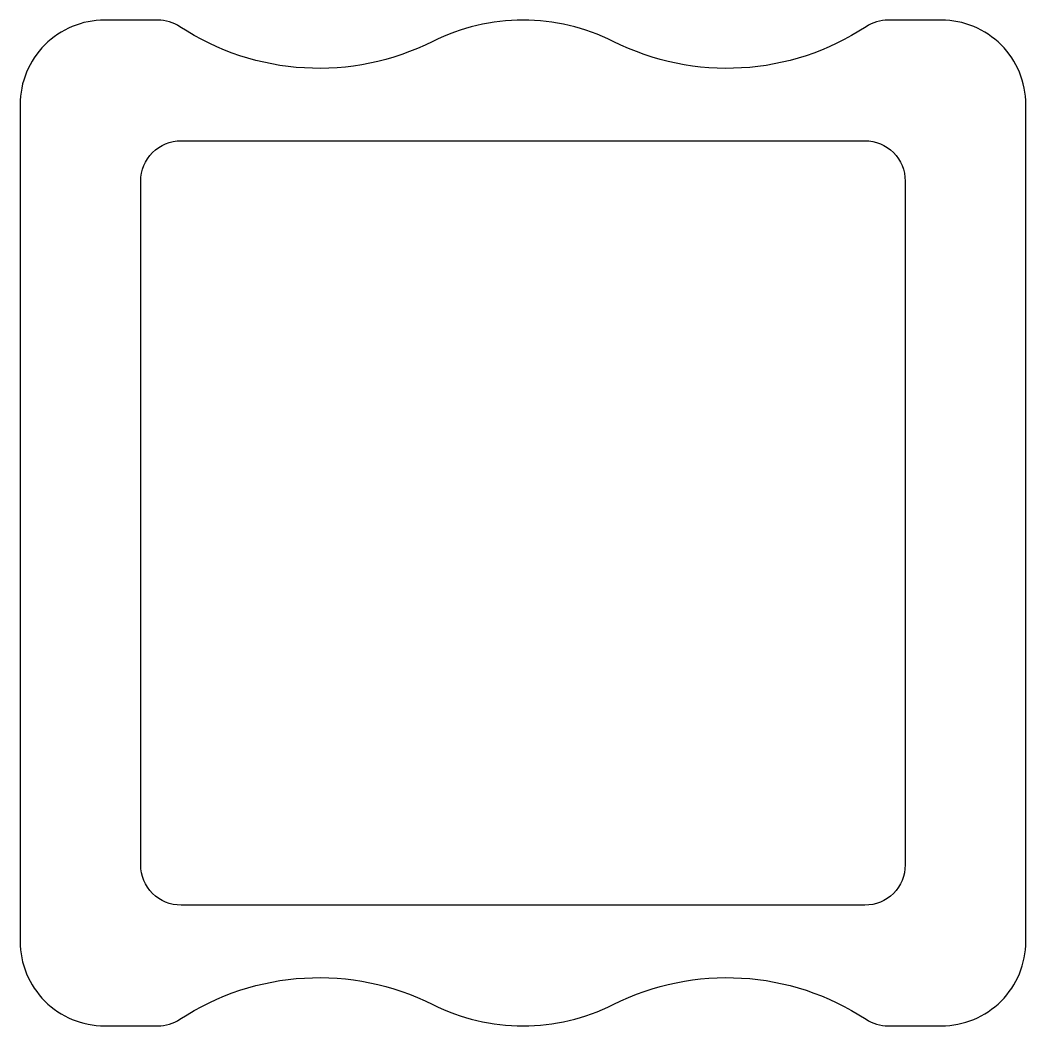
# Model space of a CAD drawing. Extents: x 163.5 to 188.5, y 212 to 237.
import ezdxf

# ---------------------------------------------------------------- set-up
doc = ezdxf.new("R2010")
doc.units = 0
doc.layers.get('0').update_dxf_attribs({"linetype": 'CONTINUOUS'})

msp = doc.modelspace()

# ---------------------------------------------------------------- linework, layer by layer
for points in [[(188.545, 234.903, 0.414214), (186.445, 237.003), (185.123, 237.003, 0.146419), (184.573, 236.838, -0.267783), (178.288, 236.472, 0.236801), (173.803, 236.472, -0.267783), (167.517, 236.838, 0.146419), (166.968, 237.003), (165.645, 237.003, 0.414214), (163.545, 234.903), (163.545, 214.103, 0.414214), (165.645, 212.003), (166.968, 212.003, 0.146419), (167.517, 212.167, -0.267783), (173.803, 212.534, 0.236801), (178.288, 212.534, -0.267783), (184.573, 212.167, 0.146419), (185.123, 212.003), (186.445, 212.003, 0.414214), (188.545, 214.103)], [(185.545, 216.003, -0.414214), (184.545, 215.003), (167.545, 215.003, -0.414214), (166.545, 216.003), (166.545, 233.003, -0.414214), (167.545, 234.003), (184.545, 234.003, -0.414214), (185.545, 233.003)]]:
    msp.add_lwpolyline(points, format="xyb", close=True)

doc.saveas('drawing.dxf')
